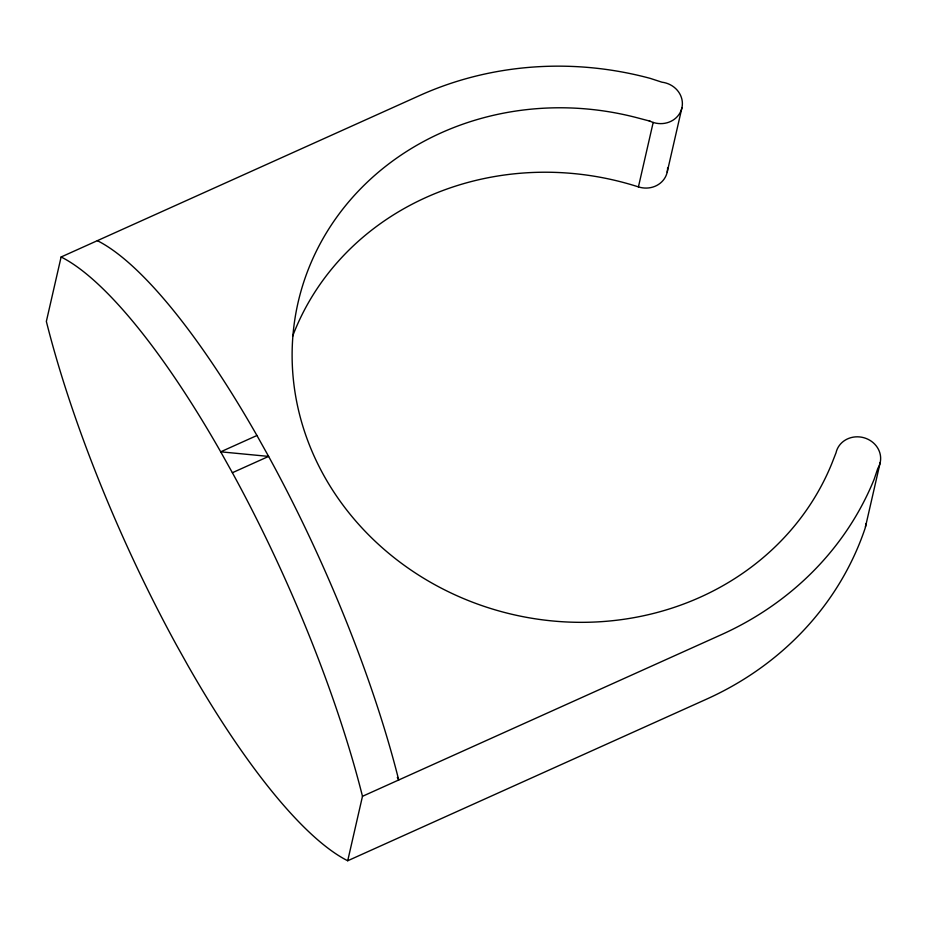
<?xml version="1.0" encoding="UTF-8"?>
<svg xmlns="http://www.w3.org/2000/svg" width="927" height="927" viewBox="0 0 927 927"><rect width="100%" height="100%" fill="white"/><g stroke="black" fill="none" stroke-linecap="round" stroke-linejoin="round"><path stroke-width="1.39" d="M347.718 860.754L362.48 796.305L721.31 634.705A324.879 297.474 12.9 0 0 874.196 479.166L877.776 468.483A22.619 20.707 12.9 0 0 865.922 438.39A22.619 20.707 12.9 0 0 836.027 452.782L831.925 463.28A279.641 256.049 12.9 0 1 483.43 606.131A279.641 256.049 12.9 0 1 303.233 283.662A279.641 256.049 12.9 0 1 639.143 118.297L649.897 121.124A22.619 20.707 12.9 0 0 681.542 109.235A22.619 20.707 12.9 0 0 661.924 82.19L650.233 78.378A324.879 297.474 12.9 0 0 419.931 95.4L61.112 256.988L46.35 321.437A403.06 103.268 65.8 0 0 176.454 645.018L188.135 665.922A403.06 103.268 65.8 0 0 347.718 860.754L706.548 699.155A324.879 297.474 12.9 0 0 864.879 528.993A22.619 20.707 12.9 0 0 865.876 523.685M292.596 336.281A279.641 256.049 12.9 0 1 638.425 186.895L653.187 122.445M667.197 172.109L681.959 107.659M865.459 526.907L880.221 462.457M397.312 777.452L398.726 779.978A403.06 103.268 65.8 0 0 268.621 456.408L256.941 435.505L220.696 451.82A403.06 103.268 65.8 0 0 61.112 256.988M232.376 472.724L268.621 456.408L220.696 451.82L232.376 472.724A403.06 103.268 65.8 0 1 362.48 796.305M648.854 120.58L649.897 121.124M667.625 167.799A22.619 20.707 12.9 0 1 638.425 186.895M97.358 240.672A403.06 103.268 65.8 0 1 256.941 435.505"/></g></svg>
